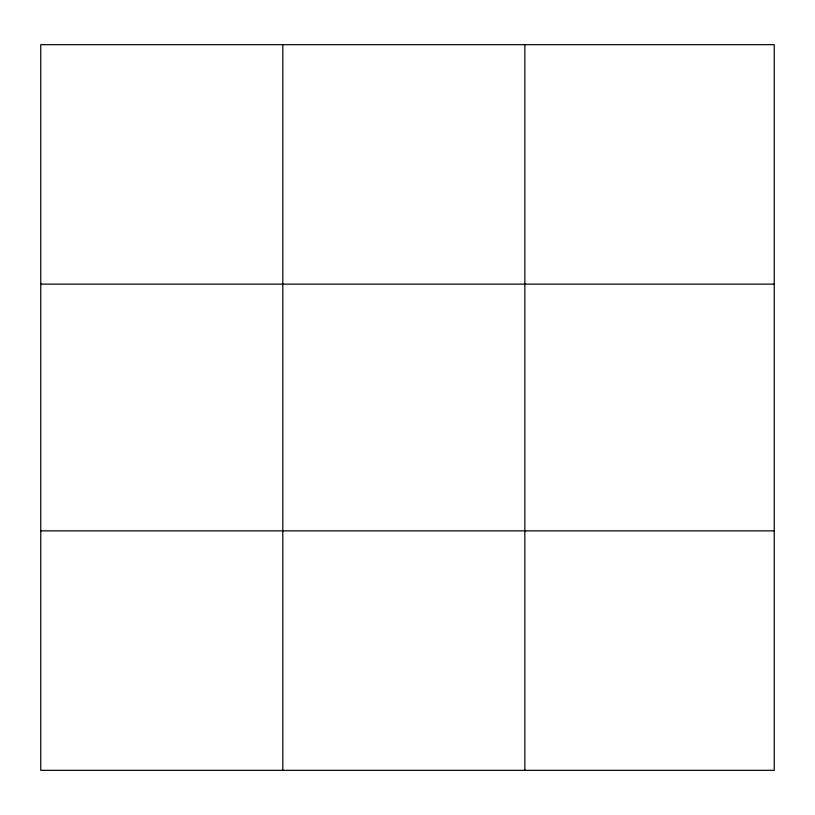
<?xml version="1.0" encoding="UTF-8"?>
<svg xmlns="http://www.w3.org/2000/svg" width="815" height="815" viewBox="0 0 815 815"><rect width="100%" height="100%" fill="white"/><g stroke="black" fill="none" stroke-linecap="round" stroke-linejoin="round"><path stroke-width="1.22" d="M282.805 770.328L282.805 44.672M524.86 770.328L524.86 44.672M774.25 284.14L774.25 44.672L40.75 44.672L40.75 770.328L774.25 770.328L774.25 284.14L40.75 284.14M40.75 530.86L774.25 530.86"/></g></svg>
